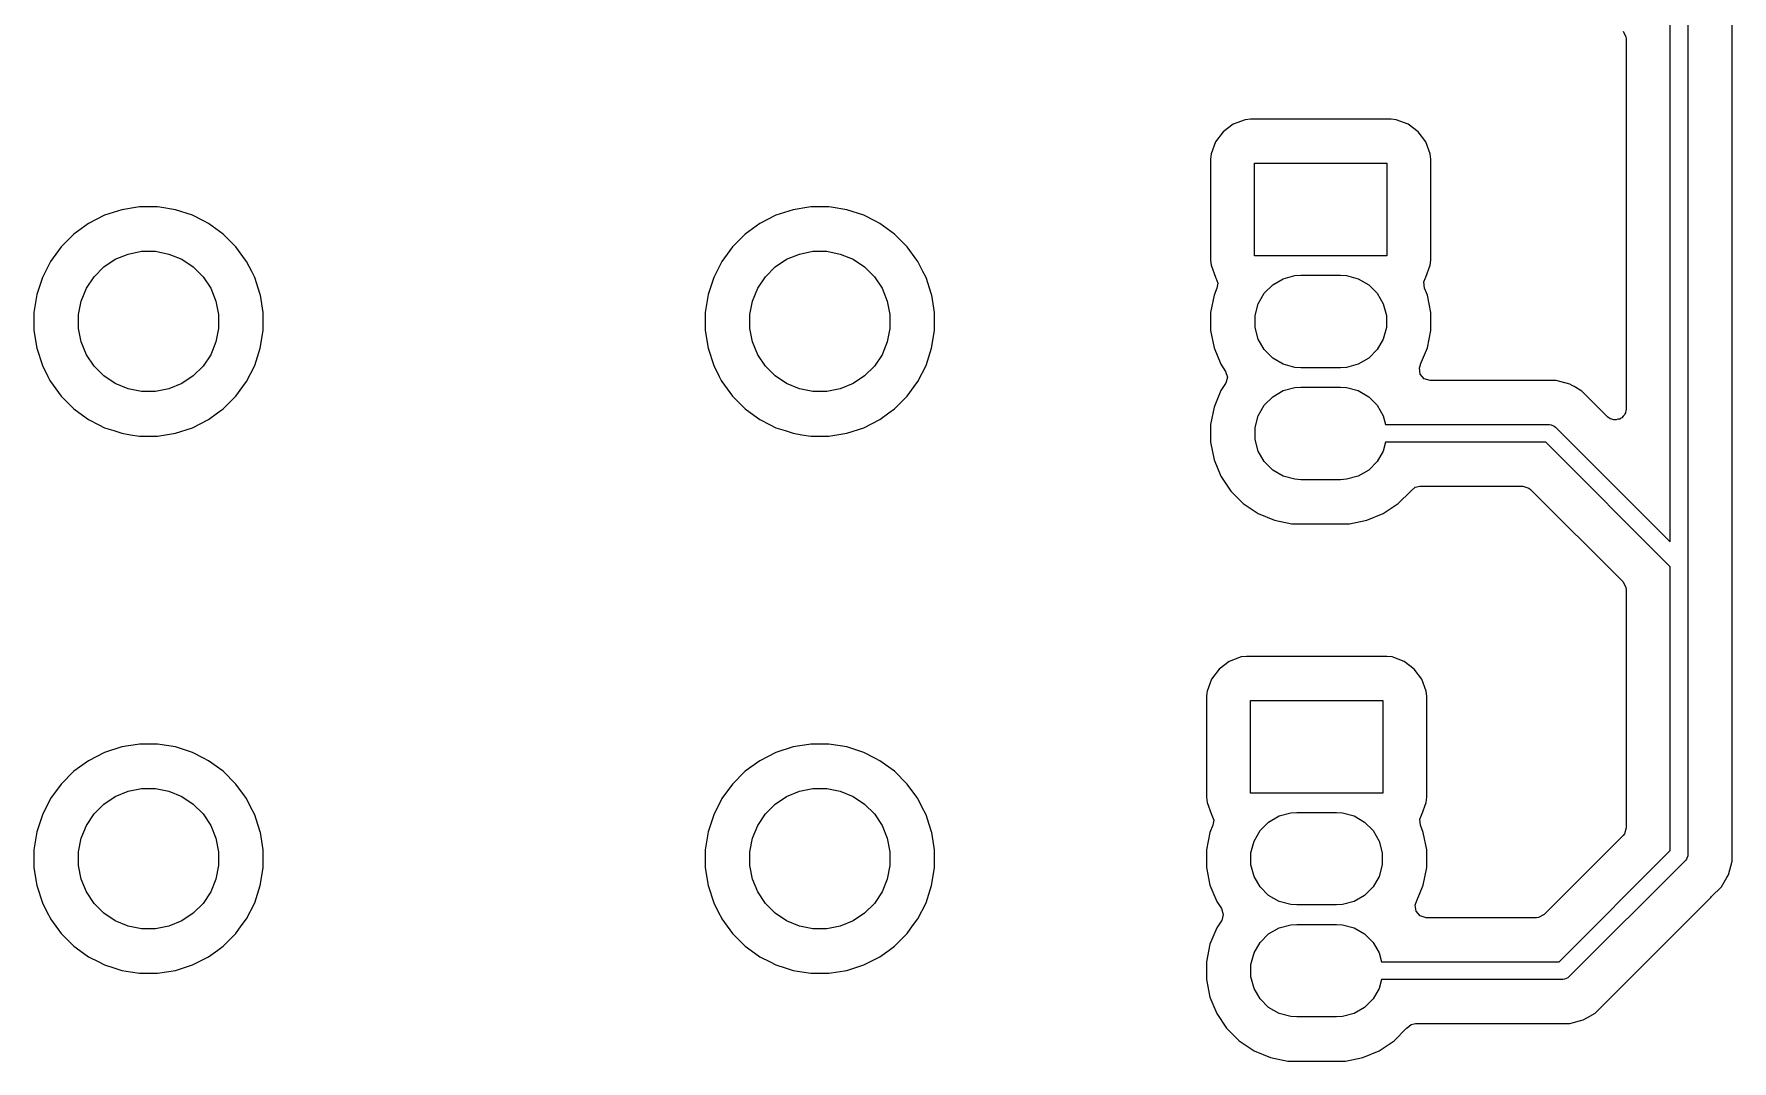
# Model space of a CAD drawing. Extents: x 4.07 to 10.8, y -5 to -0.8.
# Drawn here: x 9.467 to 10.226, y -3.358 to -2.9 of the extents above; entities that cross this region are included whole.
import ezdxf

# ---------------------------------------------------------------- set-up
doc = ezdxf.new("R2010")
doc.units = 0
doc.header["$MEASUREMENT"] = 0
doc.layers.add('BLACK', color=7, linetype='CONTINUOUS')

msp = doc.modelspace()

# ---------------------------------------------------------------- linework, layer by layer
at = {"layer": 'BLACK', "linetype": 'CONTINUOUS'}
for p, q in [((10.20594, -2.89), (10.20594, -3.136)), ((10.22564, -3.0348), (10.22564, -2.88689)), ((10.17693, -2.89836), (10.17825, -2.90078)), ((10.19806, -3.1265), (10.19806, -2.89163)), ((10.17825, -2.90078), (10.17836, -2.90181)), ((10.17836, -2.90181), (10.17836, -3.06714)), ((9.99822, -2.94325), (9.99483, -2.94779)), ((10.00276, -2.93986), (9.99822, -2.94325)), ((9.99822, -2.94325), (9.99822, -2.94325)), ((10.00807, -2.93788), (10.00276, -2.93986)), ((10.00276, -2.93986), (10.00276, -2.93986)), ((10.01041, -2.93763), (10.00807, -2.93788)), ((10.07324, -2.93763), (10.01041, -2.93763)), ((10.01041, -2.93763), (10.01041, -2.93763)), ((10.07559, -2.93788), (10.07324, -2.93763)), ((10.07324, -2.93763), (10.07324, -2.93763)), ((10.07324, -2.93763), (10.07324, -2.93763)), ((10.07324, -2.93763), (10.07324, -2.93763)), ((10.08089, -2.93986), (10.07559, -2.93788)), ((10.07559, -2.93788), (10.07559, -2.93788)), ((10.0809, -2.93986), (10.08089, -2.93986)), ((10.08543, -2.94325), (10.0809, -2.93986)), ((10.08883, -2.94779), (10.08543, -2.94325)), ((10.08543, -2.94325), (10.08543, -2.94325)), ((9.99483, -2.94779), (9.99285, -2.9531)), ((9.99483, -2.94779), (9.99483, -2.94779)), ((10.09081, -2.9531), (10.08883, -2.94779)), ((10.08883, -2.94779), (10.08883, -2.94779)), ((10.08883, -2.94779), (10.08883, -2.94779)), ((9.99285, -2.9531), (9.99259, -2.95545)), ((9.99259, -2.95545), (9.99259, -2.95545)), ((9.99259, -2.95545), (9.99259, -2.95545)), ((9.99259, -2.95545), (9.99259, -3.00055)), ((10.0123, -2.99867), (10.0123, -2.95733)), ((10.0123, -2.95733), (10.07135, -2.95733)), ((10.07135, -2.95733), (10.07135, -2.99867)), ((10.09106, -2.95545), (10.09081, -2.9531)), ((10.09106, -3.00055), (10.09106, -2.95545)), ((9.49835, -2.98055), (9.49116, -2.98421)), ((9.50601, -2.97806), (9.49835, -2.98055)), ((9.51301, -2.97695), (9.50601, -2.97806)), ((9.51397, -2.9768), (9.51301, -2.97695)), ((9.52203, -2.9768), (9.51397, -2.9768)), ((9.52312, -2.97697), (9.52203, -2.9768)), ((9.52999, -2.97806), (9.52312, -2.97697)), ((9.53765, -2.98055), (9.52999, -2.97806)), ((9.54259, -2.98307), (9.53765, -2.98055)), ((9.79835, -2.98055), (9.79116, -2.98421)), ((9.80601, -2.97806), (9.79835, -2.98055)), ((9.81301, -2.97695), (9.80601, -2.97806)), ((9.81397, -2.9768), (9.81301, -2.97695)), ((9.82203, -2.9768), (9.81397, -2.9768)), ((9.82312, -2.97697), (9.82203, -2.9768)), ((9.82999, -2.97806), (9.82312, -2.97697)), ((9.83765, -2.98055), (9.82999, -2.97806)), ((9.84259, -2.98307), (9.83765, -2.98055)), ((9.48465, -2.98895), (9.47895, -2.99465)), ((9.49116, -2.98421), (9.48465, -2.98895)), ((9.54484, -2.98421), (9.54259, -2.98307)), ((9.55135, -2.98895), (9.54484, -2.98421)), ((9.54484, -2.98421), (9.54484, -2.98421)), ((9.54484, -2.98421), (9.54484, -2.98421)), ((9.55705, -2.99465), (9.55135, -2.98895)), ((9.78465, -2.98895), (9.77895, -2.99465)), ((9.79116, -2.98421), (9.78465, -2.98895)), ((9.84484, -2.98421), (9.84259, -2.98307)), ((9.85135, -2.98895), (9.84484, -2.98421)), ((9.84484, -2.98421), (9.84484, -2.98421)), ((9.84484, -2.98421), (9.84484, -2.98421)), ((9.85705, -2.99465), (9.85135, -2.98895)), ((9.47895, -2.99465), (9.47421, -3.00116)), ((9.50886, -2.99786), (9.51491, -2.99666)), ((9.51491, -2.99666), (9.52109, -2.99666)), ((9.52109, -2.99666), (9.52714, -2.99786)), ((9.56135, -3.00055), (9.55705, -2.99465)), ((9.77895, -2.99465), (9.77421, -3.00116)), ((9.80886, -2.99786), (9.81491, -2.99666)), ((9.81491, -2.99666), (9.82109, -2.99666)), ((9.82109, -2.99666), (9.82714, -2.99786)), ((9.86135, -3.00055), (9.85705, -2.99465)), ((9.47421, -3.00116), (9.47055, -3.00835)), ((9.49365, -3.00802), (9.49802, -3.00365)), ((9.49802, -3.00365), (9.50315, -3.00022)), ((9.50315, -3.00022), (9.50886, -2.99786)), ((9.52714, -2.99786), (9.53285, -3.00022)), ((9.53285, -3.00022), (9.53798, -3.00365)), ((9.53798, -3.00365), (9.54235, -3.00802)), ((9.56179, -3.00116), (9.56135, -3.00055)), ((9.56409, -3.00569), (9.56179, -3.00116)), ((9.77421, -3.00116), (9.77055, -3.00835)), ((9.79365, -3.00802), (9.79802, -3.00365)), ((9.79802, -3.00365), (9.80315, -3.00022)), ((9.80315, -3.00022), (9.80886, -2.99786)), ((9.82714, -2.99786), (9.83285, -3.00022)), ((9.83285, -3.00022), (9.83798, -3.00365)), ((9.83798, -3.00365), (9.84235, -3.00802)), ((9.86179, -3.00116), (9.86135, -3.00055)), ((9.86409, -3.00569), (9.86179, -3.00116)), ((9.99259, -3.00055), (9.99259, -3.00055)), ((9.99259, -3.00055), (9.99285, -3.0029)), ((9.99285, -3.0029), (9.99483, -3.00821)), ((10.07135, -2.99867), (10.0123, -2.99867)), ((10.08883, -3.00821), (10.09081, -3.0029)), ((10.09081, -3.0029), (10.09106, -3.00055)), ((9.47055, -3.00835), (9.46806, -3.01601)), ((9.49022, -3.01315), (9.49365, -3.00802)), ((9.54235, -3.00802), (9.54578, -3.01315)), ((9.56545, -3.00835), (9.56409, -3.00569)), ((9.56794, -3.01601), (9.56545, -3.00835)), ((9.77055, -3.00835), (9.76806, -3.01601)), ((9.79022, -3.01315), (9.79365, -3.00802)), ((9.84235, -3.00802), (9.84578, -3.01315)), ((9.86545, -3.00835), (9.86409, -3.00569)), ((9.86794, -3.01601), (9.86545, -3.00835)), ((9.99483, -3.00821), (9.99483, -3.00821)), ((9.99483, -3.00821), (9.99483, -3.00821)), ((9.99483, -3.00821), (9.99486, -3.00825)), ((9.99486, -3.00825), (9.99488, -3.0083)), ((9.99488, -3.0083), (9.99499, -3.00852)), ((9.99499, -3.00852), (9.99496, -3.00853)), ((9.99496, -3.00853), (9.99582, -3.01083)), ((9.99582, -3.01083), (9.99546, -3.01305)), ((10.01657, -3.01542), (10.02039, -3.0116)), ((10.02039, -3.0116), (10.02506, -3.0089)), ((10.02506, -3.0089), (10.03027, -3.00751)), ((10.03027, -3.00751), (10.03297, -3.00733)), ((10.03297, -3.00733), (10.05069, -3.00733)), ((10.05069, -3.00733), (10.05338, -3.00751)), ((10.05338, -3.00751), (10.05859, -3.0089)), ((10.05859, -3.0089), (10.06327, -3.0116)), ((10.06327, -3.0116), (10.06708, -3.01542)), ((10.0879, -3.01031), (10.08868, -3.00853)), ((10.08819, -3.01305), (10.0879, -3.01031)), ((10.08866, -3.00852), (10.08876, -3.00833)), ((10.08868, -3.00853), (10.08866, -3.00852)), ((10.08876, -3.00833), (10.08879, -3.00825)), ((10.08879, -3.00825), (10.08883, -3.00821)), ((9.46806, -3.01601), (9.4668, -3.02397)), ((9.48666, -3.02491), (9.48786, -3.01886)), ((9.48786, -3.01886), (9.49022, -3.01315)), ((9.54578, -3.01315), (9.54814, -3.01886)), ((9.54814, -3.01886), (9.54934, -3.02491)), ((9.56797, -3.01622), (9.56794, -3.01601)), ((9.5692, -3.02397), (9.56797, -3.01622)), ((9.76806, -3.01601), (9.7668, -3.02397)), ((9.78666, -3.02491), (9.78786, -3.01886)), ((9.78786, -3.01886), (9.79022, -3.01315)), ((9.84578, -3.01315), (9.84814, -3.01886)), ((9.84814, -3.01886), (9.84934, -3.02491)), ((9.86797, -3.01622), (9.86794, -3.01601)), ((9.8692, -3.02397), (9.86797, -3.01622)), ((9.99415, -3.01622), (9.99259, -3.02402)), ((9.99546, -3.01305), (9.99415, -3.01622)), ((9.99415, -3.01622), (9.99415, -3.01622)), ((10.01248, -3.0253), (10.01387, -3.02009)), ((10.01387, -3.02009), (10.01657, -3.01542)), ((10.06708, -3.01542), (10.06978, -3.02009)), ((10.06978, -3.02009), (10.07118, -3.0253)), ((10.08951, -3.01622), (10.08819, -3.01305)), ((10.09106, -3.02402), (10.08951, -3.01622)), ((9.4668, -3.02397), (9.4668, -3.03203)), ((9.48666, -3.03109), (9.48666, -3.02491)), ((9.54934, -3.02491), (9.54934, -3.03109)), ((9.5692, -3.03203), (9.5692, -3.02397)), ((9.7668, -3.02397), (9.7668, -3.03203)), ((9.78666, -3.03109), (9.78666, -3.02491)), ((9.84934, -3.02491), (9.84934, -3.03109)), ((9.8692, -3.03203), (9.8692, -3.02397)), ((9.99259, -3.02402), (9.99259, -3.03198)), ((10.01248, -3.0307), (10.01248, -3.0253)), ((10.07118, -3.0253), (10.07118, -3.0307)), ((10.09106, -3.03198), (10.09106, -3.02402)), ((9.4668, -3.03203), (9.46806, -3.03999)), ((9.48786, -3.03714), (9.48666, -3.03109)), ((9.54934, -3.03109), (9.54814, -3.03714)), ((9.56794, -3.03999), (9.5692, -3.03203)), ((9.7668, -3.03203), (9.76806, -3.03999)), ((9.78786, -3.03714), (9.78666, -3.03109)), ((9.84934, -3.03109), (9.84814, -3.03714)), ((9.86794, -3.03999), (9.8692, -3.03203)), ((9.99259, -3.03198), (9.99415, -3.03978)), ((10.01387, -3.03591), (10.01248, -3.0307)), ((10.07118, -3.0307), (10.06978, -3.03591)), ((10.08951, -3.03978), (10.09106, -3.03198)), ((10.22564, -3.13289), (10.22564, -3.0348)), ((9.46806, -3.03999), (9.47055, -3.04765)), ((9.49022, -3.04285), (9.48786, -3.03714)), ((9.49365, -3.04798), (9.49022, -3.04285)), ((9.54578, -3.04285), (9.54235, -3.04798)), ((9.54814, -3.03714), (9.54578, -3.04285)), ((9.56545, -3.04765), (9.56794, -3.03999)), ((9.76806, -3.03999), (9.77055, -3.04765)), ((9.79022, -3.04285), (9.78786, -3.03714)), ((9.79365, -3.04798), (9.79022, -3.04285)), ((9.84578, -3.04285), (9.84235, -3.04798)), ((9.84814, -3.03714), (9.84578, -3.04285)), ((9.86545, -3.04765), (9.86794, -3.03999)), ((9.99415, -3.03978), (9.99415, -3.03978)), ((9.99415, -3.03978), (9.99719, -3.04712)), ((10.01657, -3.04058), (10.01387, -3.03591)), ((10.02039, -3.0444), (10.01657, -3.04058)), ((10.06708, -3.04058), (10.06327, -3.0444)), ((10.06978, -3.03591), (10.06708, -3.04058)), ((10.08646, -3.04712), (10.08951, -3.03978)), ((9.47055, -3.04765), (9.47307, -3.05259)), ((9.49802, -3.05235), (9.49365, -3.04798)), ((9.54235, -3.04798), (9.53798, -3.05235)), ((9.56179, -3.05484), (9.56545, -3.04765)), ((9.77055, -3.04765), (9.77307, -3.05259)), ((9.79802, -3.05235), (9.79365, -3.04798)), ((9.84235, -3.04798), (9.83798, -3.05235)), ((9.86179, -3.05484), (9.86545, -3.04765)), ((9.99719, -3.04712), (9.9993, -3.05029)), ((9.9993, -3.05029), (10.00013, -3.05291)), ((10.02506, -3.0471), (10.02039, -3.0444)), ((10.03027, -3.04849), (10.02506, -3.0471)), ((10.03297, -3.04867), (10.03027, -3.04849)), ((10.05069, -3.04867), (10.03297, -3.04867)), ((10.05338, -3.04849), (10.05069, -3.04867)), ((10.05859, -3.0471), (10.05338, -3.04849)), ((10.06327, -3.0444), (10.05859, -3.0471)), ((10.08591, -3.04878), (10.08638, -3.04735)), ((10.0863, -3.0515), (10.08591, -3.04878)), ((10.08637, -3.04735), (10.08641, -3.04725)), ((10.08638, -3.04735), (10.08637, -3.04735)), ((10.08641, -3.04725), (10.08644, -3.04717)), ((10.08644, -3.04717), (10.08646, -3.04712)), ((10.08646, -3.04712), (10.08646, -3.04712)), ((9.47307, -3.05259), (9.47395, -3.05433)), ((9.47395, -3.05433), (9.47421, -3.05484)), ((9.47421, -3.05484), (9.47895, -3.06135)), ((9.50315, -3.05578), (9.49802, -3.05235)), ((9.50886, -3.05814), (9.50315, -3.05578)), ((9.53285, -3.05578), (9.52714, -3.05814)), ((9.53798, -3.05235), (9.53285, -3.05578)), ((9.55705, -3.06135), (9.56015, -3.05709)), ((9.56015, -3.05709), (9.56179, -3.05484)), ((9.77307, -3.05259), (9.77395, -3.05433)), ((9.77395, -3.05433), (9.77421, -3.05484)), ((9.77421, -3.05484), (9.77895, -3.06135)), ((9.80315, -3.05578), (9.79802, -3.05235)), ((9.80886, -3.05814), (9.80315, -3.05578)), ((9.83285, -3.05578), (9.82714, -3.05814)), ((9.83798, -3.05235), (9.83285, -3.05578)), ((9.85705, -3.06135), (9.86015, -3.05709)), ((9.86015, -3.05709), (9.86179, -3.05484)), ((9.9993, -3.05571), (9.99719, -3.05888)), ((9.9994, -3.05557), (9.9993, -3.05571)), ((10.00013, -3.05291), (9.9994, -3.05557)), ((10.02506, -3.0589), (10.03027, -3.05751)), ((10.03027, -3.05751), (10.03297, -3.05733)), ((10.03297, -3.05733), (10.05069, -3.05733)), ((10.05069, -3.05733), (10.05338, -3.05751)), ((10.05338, -3.05751), (10.05859, -3.0589)), ((10.0881, -3.05358), (10.0863, -3.0515)), ((10.09074, -3.05436), (10.0881, -3.05358)), ((10.14059, -3.05436), (10.09074, -3.05436)), ((10.14089, -3.05436), (10.14059, -3.05436)), ((10.14059, -3.05436), (10.14059, -3.05436)), ((10.14711, -3.05436), (10.14089, -3.05436)), ((10.15313, -3.05597), (10.14711, -3.05436)), ((10.15424, -3.05662), (10.15313, -3.05597)), ((10.15506, -3.05709), (10.15424, -3.05662)), ((10.15852, -3.05908), (10.15506, -3.05709)), ((10.15506, -3.05709), (10.15506, -3.05709)), ((9.47895, -3.06135), (9.48465, -3.06705)), ((9.51491, -3.05934), (9.50886, -3.05814)), ((9.52109, -3.05934), (9.51491, -3.05934)), ((9.52714, -3.05814), (9.52109, -3.05934)), ((9.55136, -3.06705), (9.55705, -3.06136)), ((9.55705, -3.06136), (9.55705, -3.06135)), ((9.55705, -3.06135), (9.55705, -3.06135)), ((9.77895, -3.06135), (9.78465, -3.06705)), ((9.81491, -3.05934), (9.80886, -3.05814)), ((9.82109, -3.05934), (9.81491, -3.05934)), ((9.82714, -3.05814), (9.82109, -3.05934)), ((9.85136, -3.06705), (9.85705, -3.06136)), ((9.85705, -3.06136), (9.85705, -3.06135)), ((9.85705, -3.06135), (9.85705, -3.06135)), ((9.99719, -3.05888), (9.99415, -3.06622)), ((10.01387, -3.07009), (10.01657, -3.06542)), ((10.01657, -3.06542), (10.02039, -3.0616)), ((10.02039, -3.0616), (10.02506, -3.0589)), ((10.05859, -3.0589), (10.06327, -3.0616)), ((10.06327, -3.0616), (10.06708, -3.06542)), ((10.06708, -3.06542), (10.06978, -3.07009)), ((10.1632, -3.06376), (10.15852, -3.05908)), ((10.15852, -3.05908), (10.15852, -3.05908)), ((10.17002, -3.07059), (10.1632, -3.06376)), ((10.1632, -3.06376), (10.1632, -3.06376)), ((9.48465, -3.06705), (9.49014, -3.07105)), ((9.49014, -3.07105), (9.49116, -3.07179)), ((9.49116, -3.07179), (9.49574, -3.07412)), ((9.53765, -3.07545), (9.54484, -3.07179)), ((9.54484, -3.07179), (9.54889, -3.06884)), ((9.54889, -3.06884), (9.55135, -3.06705)), ((9.55135, -3.06705), (9.55135, -3.06705)), ((9.55135, -3.06705), (9.55136, -3.06705)), ((9.78465, -3.06705), (9.79014, -3.07105)), ((9.79014, -3.07105), (9.79116, -3.07179)), ((9.79116, -3.07179), (9.79574, -3.07412)), ((9.83765, -3.07545), (9.84484, -3.07179)), ((9.84484, -3.07179), (9.84889, -3.06884)), ((9.84889, -3.06884), (9.85135, -3.06705)), ((9.85135, -3.06705), (9.85135, -3.06705)), ((9.85135, -3.06705), (9.85136, -3.06705)), ((9.99415, -3.06622), (9.99259, -3.07402)), ((9.99415, -3.06622), (9.99415, -3.06622)), ((10.01248, -3.0753), (10.01387, -3.07009)), ((10.06978, -3.07009), (10.07085, -3.07406)), ((10.17028, -3.07083), (10.17002, -3.07059)), ((10.17044, -3.0709), (10.17028, -3.07083)), ((10.17114, -3.07142), (10.17044, -3.0709)), ((10.17199, -3.07161), (10.17114, -3.07142)), ((10.17278, -3.07197), (10.17199, -3.07161)), ((10.17331, -3.07189), (10.17278, -3.07197)), ((10.17382, -3.07201), (10.17331, -3.07189)), ((10.17464, -3.0717), (10.17382, -3.07201)), ((10.1755, -3.07158), (10.17464, -3.0717)), ((10.17591, -3.07123), (10.1755, -3.07158)), ((10.1764, -3.07105), (10.17591, -3.07123)), ((10.17692, -3.07035), (10.1764, -3.07105)), ((10.17758, -3.06978), (10.17692, -3.07035)), ((10.17773, -3.06927), (10.17758, -3.06978)), ((10.17805, -3.06884), (10.17773, -3.06927)), ((10.17811, -3.06797), (10.17805, -3.06884)), ((10.17836, -3.06714), (10.17811, -3.06797)), ((9.49574, -3.07412), (9.49835, -3.07545)), ((9.49835, -3.07545), (9.49835, -3.07545)), ((9.49835, -3.07545), (9.49835, -3.07545)), ((9.49835, -3.07545), (9.50245, -3.07678)), ((9.50245, -3.07678), (9.50601, -3.07794)), ((9.50601, -3.07794), (9.50999, -3.07857)), ((9.50999, -3.07857), (9.51397, -3.0792)), ((9.51397, -3.0792), (9.51397, -3.0792)), ((9.51397, -3.0792), (9.52203, -3.0792)), ((9.52203, -3.0792), (9.52999, -3.07794)), ((9.52203, -3.0792), (9.52203, -3.0792)), ((9.52999, -3.07794), (9.53765, -3.07545)), ((9.79574, -3.07412), (9.79835, -3.07545)), ((9.79835, -3.07545), (9.79835, -3.07545)), ((9.79835, -3.07545), (9.79835, -3.07545)), ((9.79835, -3.07545), (9.80245, -3.07678)), ((9.80245, -3.07678), (9.80601, -3.07794)), ((9.80601, -3.07794), (9.80999, -3.07857)), ((9.80999, -3.07857), (9.81397, -3.0792)), ((9.81397, -3.0792), (9.81397, -3.0792)), ((9.81397, -3.0792), (9.82203, -3.0792)), ((9.82203, -3.0792), (9.82999, -3.07794)), ((9.82203, -3.0792), (9.82203, -3.0792)), ((9.82999, -3.07794), (9.83765, -3.07545)), ((9.99259, -3.07402), (9.99259, -3.08198)), ((10.01248, -3.0807), (10.01248, -3.0753)), ((10.01387, -3.08591), (10.01248, -3.0807)), ((10.07085, -3.07406), (10.144, -3.07406)), ((10.144, -3.07406), (10.14477, -3.07414)), ((10.14477, -3.07414), (10.14619, -3.07473)), ((10.14619, -3.07473), (10.14678, -3.07522)), ((10.14678, -3.07522), (10.19806, -3.1265)), ((9.99259, -3.08198), (9.99415, -3.08978)), ((10.01657, -3.09058), (10.01387, -3.08591)), ((10.06978, -3.08591), (10.06708, -3.09058)), ((10.07085, -3.08194), (10.06978, -3.08591)), ((10.14237, -3.08194), (10.07085, -3.08194)), ((10.19806, -3.13763), (10.14237, -3.08194)), ((9.99415, -3.08978), (9.99415, -3.08978)), ((9.99415, -3.08978), (9.99719, -3.09712)), ((10.02039, -3.0944), (10.01657, -3.09058)), ((10.02506, -3.0971), (10.02039, -3.0944)), ((10.06327, -3.0944), (10.05859, -3.0971)), ((10.06708, -3.09058), (10.06327, -3.0944)), ((9.99719, -3.09712), (9.99719, -3.09712)), ((9.99719, -3.09712), (10.00161, -3.10374)), ((10.03027, -3.09849), (10.02506, -3.0971)), ((10.03297, -3.09867), (10.03027, -3.09849)), ((10.05069, -3.09867), (10.03297, -3.09867)), ((10.05338, -3.09849), (10.05069, -3.09867)), ((10.05859, -3.0971), (10.05338, -3.09849)), ((10.08205, -3.10374), (10.0822, -3.10355)), ((10.0822, -3.10355), (10.08225, -3.1036)), ((10.08225, -3.1036), (10.08411, -3.10205)), ((10.08411, -3.10205), (10.08605, -3.10164)), ((10.08605, -3.10164), (10.13219, -3.10164)), ((10.13219, -3.10164), (10.13482, -3.10242)), ((10.13482, -3.10242), (10.13564, -3.10307)), ((10.13564, -3.10307), (10.17693, -3.14436)), ((10.00161, -3.10374), (10.00723, -3.10936)), ((10.00723, -3.10936), (10.01384, -3.11378)), ((10.06981, -3.11378), (10.07642, -3.10936)), ((10.07642, -3.10936), (10.08205, -3.10374)), ((10.08205, -3.10374), (10.08205, -3.10374)), ((10.01384, -3.11378), (10.01384, -3.11378)), ((10.01384, -3.11378), (10.01384, -3.11378)), ((10.01384, -3.11378), (10.02119, -3.11682)), ((10.02119, -3.11682), (10.02899, -3.11837)), ((10.02899, -3.11837), (10.02899, -3.11837)), ((10.02899, -3.11837), (10.02899, -3.11837)), ((10.02899, -3.11837), (10.05466, -3.11837)), ((10.05466, -3.11837), (10.06246, -3.11682)), ((10.05466, -3.11837), (10.05466, -3.11837)), ((10.06246, -3.11682), (10.06981, -3.11378)), ((10.22564, -3.18931), (10.22564, -3.13289)), ((10.22564, -3.13289), (10.22564, -3.13289)), ((10.19806, -3.26437), (10.19806, -3.13763)), ((10.20594, -3.136), (10.20594, -3.266)), ((10.17693, -3.14436), (10.17825, -3.14678)), ((10.17825, -3.14678), (10.17836, -3.14781)), ((10.17836, -3.14781), (10.17836, -3.25419)), ((10.00624, -3.17788), (10.00093, -3.17986)), ((10.00859, -3.17763), (10.00624, -3.17788)), ((10.07141, -3.17763), (10.00859, -3.17763)), ((10.00859, -3.17763), (10.00859, -3.17763)), ((10.07376, -3.17788), (10.07141, -3.17763)), ((10.07141, -3.17763), (10.07141, -3.17763)), ((10.07141, -3.17763), (10.07141, -3.17763)), ((10.07141, -3.17763), (10.07141, -3.17763)), ((10.07907, -3.17986), (10.07376, -3.17788)), ((10.07376, -3.17788), (10.07376, -3.17788)), ((9.9964, -3.18325), (9.993, -3.18779)), ((10.00093, -3.17986), (9.9964, -3.18325)), ((9.9964, -3.18325), (9.9964, -3.18325)), ((10.00093, -3.17986), (10.00093, -3.17986)), ((10.0836, -3.18325), (10.07907, -3.17986)), ((10.07907, -3.17986), (10.07907, -3.17986)), ((10.087, -3.18779), (10.0836, -3.18325)), ((10.0836, -3.18325), (10.0836, -3.18325)), ((9.99092, -3.19404), (9.99077, -3.19545)), ((9.99102, -3.1931), (9.99092, -3.19404)), ((9.993, -3.18779), (9.99102, -3.1931)), ((9.993, -3.18779), (9.993, -3.18779)), ((10.08898, -3.1931), (10.087, -3.18779)), ((10.087, -3.18779), (10.087, -3.18779)), ((10.087, -3.18779), (10.087, -3.18779)), ((10.08923, -3.19545), (10.08898, -3.1931)), ((10.22564, -3.26289), (10.22564, -3.18931)), ((9.99077, -3.19545), (9.99077, -3.19545)), ((9.99077, -3.19545), (9.99077, -3.24055)), ((10.01047, -3.23867), (10.01047, -3.19733)), ((10.01047, -3.19733), (10.06953, -3.19733)), ((10.06953, -3.19733), (10.06953, -3.23867)), ((10.08923, -3.24055), (10.08923, -3.19545)), ((9.51301, -3.21695), (9.50601, -3.21806)), ((9.51397, -3.2168), (9.51301, -3.21695)), ((9.52203, -3.2168), (9.51397, -3.2168)), ((9.52312, -3.21697), (9.52203, -3.2168)), ((9.52999, -3.21806), (9.52312, -3.21697)), ((9.81301, -3.21695), (9.80601, -3.21806)), ((9.81397, -3.2168), (9.81301, -3.21695)), ((9.82203, -3.2168), (9.81397, -3.2168)), ((9.82312, -3.21697), (9.82203, -3.2168)), ((9.82999, -3.21806), (9.82312, -3.21697)), ((9.49116, -3.22421), (9.48465, -3.22895)), ((9.49835, -3.22055), (9.49116, -3.22421)), ((9.50601, -3.21806), (9.49835, -3.22055)), ((9.53765, -3.22055), (9.52999, -3.21806)), ((9.54259, -3.22307), (9.53765, -3.22055)), ((9.54484, -3.22421), (9.54259, -3.22307)), ((9.55135, -3.22895), (9.54484, -3.22421)), ((9.54484, -3.22421), (9.54484, -3.22421)), ((9.54484, -3.22421), (9.54484, -3.22421)), ((9.79116, -3.22421), (9.78465, -3.22895)), ((9.79835, -3.22055), (9.79116, -3.22421)), ((9.80601, -3.21806), (9.79835, -3.22055)), ((9.83765, -3.22055), (9.82999, -3.21806)), ((9.84259, -3.22307), (9.83765, -3.22055)), ((9.84484, -3.22421), (9.84259, -3.22307)), ((9.85135, -3.22895), (9.84484, -3.22421)), ((9.84484, -3.22421), (9.84484, -3.22421)), ((9.84484, -3.22421), (9.84484, -3.22421)), ((9.48465, -3.22895), (9.47895, -3.23465)), ((9.55705, -3.23465), (9.55135, -3.22895)), ((9.78465, -3.22895), (9.77895, -3.23465)), ((9.85705, -3.23465), (9.85135, -3.22895)), ((9.47895, -3.23465), (9.47421, -3.24116)), ((9.49802, -3.24365), (9.50315, -3.24022)), ((9.50315, -3.24022), (9.50886, -3.23786)), ((9.50886, -3.23786), (9.51491, -3.23666)), ((9.51491, -3.23666), (9.52109, -3.23666)), ((9.52109, -3.23666), (9.52714, -3.23786)), ((9.52714, -3.23786), (9.53285, -3.24022)), ((9.53285, -3.24022), (9.53798, -3.24365)), ((9.56135, -3.24055), (9.55705, -3.23465)), ((9.77895, -3.23465), (9.77421, -3.24116)), ((9.79802, -3.24365), (9.80315, -3.24022)), ((9.80315, -3.24022), (9.80886, -3.23786)), ((9.80886, -3.23786), (9.81491, -3.23666)), ((9.81491, -3.23666), (9.82109, -3.23666)), ((9.82109, -3.23666), (9.82714, -3.23786)), ((9.82714, -3.23786), (9.83285, -3.24022)), ((9.83285, -3.24022), (9.83798, -3.24365)), ((9.86135, -3.24055), (9.85705, -3.23465)), ((10.06953, -3.23867), (10.01047, -3.23867)), ((9.47421, -3.24116), (9.47055, -3.24835)), ((9.49365, -3.24802), (9.49802, -3.24365)), ((9.53798, -3.24365), (9.54235, -3.24802)), ((9.56179, -3.24116), (9.56135, -3.24055)), ((9.56364, -3.2448), (9.56179, -3.24116)), ((9.56545, -3.24835), (9.56364, -3.2448)), ((9.77421, -3.24116), (9.77055, -3.24835)), ((9.79365, -3.24802), (9.79802, -3.24365)), ((9.83798, -3.24365), (9.84235, -3.24802)), ((9.86179, -3.24116), (9.86135, -3.24055)), ((9.86364, -3.2448), (9.86179, -3.24116)), ((9.86545, -3.24835), (9.86364, -3.2448)), ((9.99077, -3.24055), (9.99077, -3.24055)), ((9.99077, -3.24055), (9.99102, -3.2429)), ((9.99102, -3.2429), (9.993, -3.24821)), ((10.02323, -3.2489), (10.02844, -3.24751)), ((10.02844, -3.24751), (10.03114, -3.24733)), ((10.03114, -3.24733), (10.04886, -3.24733)), ((10.04886, -3.24733), (10.05156, -3.24751)), ((10.05156, -3.24751), (10.05677, -3.2489)), ((10.087, -3.24821), (10.08898, -3.2429)), ((10.08898, -3.2429), (10.08923, -3.24055)), ((9.47055, -3.24835), (9.46806, -3.25601)), ((9.48786, -3.25886), (9.49022, -3.25315)), ((9.49022, -3.25315), (9.49365, -3.24802)), ((9.54235, -3.24802), (9.54578, -3.25315)), ((9.54578, -3.25315), (9.54814, -3.25886)), ((9.56609, -3.25031), (9.56545, -3.24835)), ((9.56545, -3.24835), (9.56545, -3.24835)), ((9.56545, -3.24835), (9.56545, -3.24835)), ((9.56794, -3.25601), (9.56609, -3.25031)), ((9.77055, -3.24835), (9.76806, -3.25601)), ((9.78786, -3.25886), (9.79022, -3.25315)), ((9.79022, -3.25315), (9.79365, -3.24802)), ((9.84235, -3.24802), (9.84578, -3.25315)), ((9.84578, -3.25315), (9.84814, -3.25886)), ((9.86609, -3.25031), (9.86545, -3.24835)), ((9.86545, -3.24835), (9.86545, -3.24835)), ((9.86545, -3.24835), (9.86545, -3.24835)), ((9.86794, -3.25601), (9.86609, -3.25031)), ((9.99363, -3.25305), (9.99232, -3.25622)), ((9.993, -3.24821), (9.993, -3.24821)), ((9.993, -3.24821), (9.993, -3.24821)), ((9.993, -3.24821), (9.99303, -3.24825)), ((9.99303, -3.24825), (9.99305, -3.2483)), ((9.99305, -3.2483), (9.99317, -3.24852)), ((9.99317, -3.24852), (9.99314, -3.24853)), ((9.99314, -3.24853), (9.99399, -3.25083)), ((9.99399, -3.25083), (9.99363, -3.25305)), ((10.01205, -3.26009), (10.01474, -3.25542)), ((10.01474, -3.25542), (10.01856, -3.2516)), ((10.01856, -3.2516), (10.02323, -3.2489)), ((10.05677, -3.2489), (10.06144, -3.2516)), ((10.06144, -3.2516), (10.06526, -3.25542)), ((10.06526, -3.25542), (10.06795, -3.26009)), ((10.08607, -3.25031), (10.08685, -3.24853)), ((10.08637, -3.25305), (10.08607, -3.25031)), ((10.08768, -3.25622), (10.08637, -3.25305)), ((10.08683, -3.24852), (10.08693, -3.24833)), ((10.08685, -3.24853), (10.08683, -3.24852)), ((10.08693, -3.24833), (10.08697, -3.24825)), ((10.08697, -3.24825), (10.087, -3.24821)), ((10.17836, -3.25419), (10.17758, -3.25682)), ((9.46806, -3.25601), (9.4668, -3.26397)), ((9.48666, -3.26491), (9.48786, -3.25886)), ((9.54814, -3.25886), (9.54934, -3.26491)), ((9.56797, -3.25622), (9.56794, -3.25601)), ((9.5692, -3.26397), (9.56797, -3.25622)), ((9.76806, -3.25601), (9.7668, -3.26397)), ((9.78666, -3.26491), (9.78786, -3.25886)), ((9.84814, -3.25886), (9.84934, -3.26491)), ((9.86797, -3.25622), (9.86794, -3.25601)), ((9.8692, -3.26397), (9.86797, -3.25622)), ((9.99232, -3.25622), (9.99077, -3.26402)), ((9.99232, -3.25622), (9.99232, -3.25622)), ((10.01065, -3.2653), (10.01205, -3.26009)), ((10.06795, -3.26009), (10.06935, -3.2653)), ((10.08923, -3.26402), (10.08768, -3.25622)), ((10.17693, -3.25764), (10.14164, -3.29293)), ((10.17758, -3.25682), (10.17693, -3.25764)), ((10.22564, -3.26911), (10.22564, -3.26289)), ((9.4668, -3.26397), (9.4668, -3.27203)), ((9.48666, -3.27109), (9.48666, -3.26491)), ((9.54934, -3.26491), (9.54934, -3.27109)), ((9.5692, -3.27203), (9.5692, -3.26397)), ((9.7668, -3.26397), (9.7668, -3.27203)), ((9.78666, -3.27109), (9.78666, -3.26491)), ((9.84934, -3.26491), (9.84934, -3.27109)), ((9.8692, -3.27203), (9.8692, -3.26397)), ((9.99077, -3.26402), (9.99077, -3.27198)), ((10.01065, -3.2707), (10.01065, -3.2653)), ((10.06935, -3.2653), (10.06935, -3.2707)), ((10.08923, -3.27198), (10.08923, -3.26402)), ((10.14837, -3.31406), (10.19806, -3.26437)), ((10.20478, -3.26878), (10.15278, -3.32078)), ((10.20527, -3.26819), (10.20478, -3.26878)), ((10.20545, -3.26777), (10.20527, -3.26819)), ((10.20586, -3.26677), (10.20545, -3.26777)), ((10.20594, -3.266), (10.20586, -3.26677)), ((10.22403, -3.27513), (10.22564, -3.26911)), ((9.4668, -3.27203), (9.46806, -3.27999)), ((9.48786, -3.27714), (9.48666, -3.27109)), ((9.49022, -3.28285), (9.48786, -3.27714)), ((9.54814, -3.27714), (9.54578, -3.28285)), ((9.54934, -3.27109), (9.54814, -3.27714)), ((9.56794, -3.27999), (9.5692, -3.27203)), ((9.7668, -3.27203), (9.76806, -3.27999)), ((9.78786, -3.27714), (9.78666, -3.27109)), ((9.79022, -3.28285), (9.78786, -3.27714)), ((9.84814, -3.27714), (9.84578, -3.28285)), ((9.84934, -3.27109), (9.84814, -3.27714)), ((9.86794, -3.27999), (9.8692, -3.27203)), ((9.99077, -3.27198), (9.99232, -3.27978)), ((10.01205, -3.27591), (10.01065, -3.2707)), ((10.01474, -3.28058), (10.01205, -3.27591)), ((10.06795, -3.27591), (10.06526, -3.28058)), ((10.06935, -3.2707), (10.06795, -3.27591)), ((10.08768, -3.27978), (10.08923, -3.27198)), ((10.22092, -3.28052), (10.22333, -3.27635)), ((10.22333, -3.27635), (10.22403, -3.27513)), ((9.46806, -3.27999), (9.47055, -3.28765)), ((9.49365, -3.28798), (9.49022, -3.28285)), ((9.54578, -3.28285), (9.54235, -3.28798)), ((9.56545, -3.28765), (9.56794, -3.27999)), ((9.76806, -3.27999), (9.77055, -3.28765)), ((9.79365, -3.28798), (9.79022, -3.28285)), ((9.84578, -3.28285), (9.84235, -3.28798)), ((9.86545, -3.28765), (9.86794, -3.27999)), ((9.99232, -3.27978), (9.99232, -3.27978)), ((9.99232, -3.27978), (9.99536, -3.28712)), ((10.01856, -3.2844), (10.01474, -3.28058)), ((10.02323, -3.2871), (10.01856, -3.2844)), ((10.06144, -3.2844), (10.05677, -3.2871)), ((10.06526, -3.28058), (10.06144, -3.2844)), ((10.08464, -3.28712), (10.08768, -3.27978)), ((10.16932, -3.33211), (10.21611, -3.28532)), ((10.21611, -3.28532), (10.21652, -3.28492)), ((10.21611, -3.28532), (10.21611, -3.28532)), ((10.21652, -3.28492), (10.22092, -3.28052)), ((10.21652, -3.28492), (10.21652, -3.28492)), ((9.47055, -3.28765), (9.47275, -3.29197)), ((9.47275, -3.29197), (9.47399, -3.2944)), ((9.49802, -3.29235), (9.49365, -3.28798)), ((9.50315, -3.29578), (9.49802, -3.29235)), ((9.53798, -3.29235), (9.53285, -3.29578)), ((9.54235, -3.28798), (9.53798, -3.29235)), ((9.56179, -3.29484), (9.56545, -3.28765)), ((9.77055, -3.28765), (9.77275, -3.29197)), ((9.77275, -3.29197), (9.77399, -3.2944)), ((9.79802, -3.29235), (9.79365, -3.28798)), ((9.80315, -3.29578), (9.79802, -3.29235)), ((9.83798, -3.29235), (9.83285, -3.29578)), ((9.84235, -3.28798), (9.83798, -3.29235)), ((9.86179, -3.29484), (9.86545, -3.28765)), ((9.99536, -3.28712), (9.99748, -3.29029)), ((9.99748, -3.29029), (9.9983, -3.29291)), ((9.9983, -3.29291), (9.99757, -3.29557)), ((10.02844, -3.28849), (10.02323, -3.2871)), ((10.03114, -3.28867), (10.02844, -3.28849)), ((10.04886, -3.28867), (10.03114, -3.28867)), ((10.05156, -3.28849), (10.04886, -3.28867)), ((10.05677, -3.2871), (10.05156, -3.28849)), ((10.08408, -3.28878), (10.08455, -3.28735)), ((10.08447, -3.2915), (10.08408, -3.28878)), ((10.08628, -3.29358), (10.08447, -3.2915)), ((10.08455, -3.28735), (10.08459, -3.28725)), ((10.08455, -3.28735), (10.08455, -3.28735)), ((10.08459, -3.28725), (10.08461, -3.28717)), ((10.08461, -3.28717), (10.08464, -3.28712)), ((10.08464, -3.28712), (10.08464, -3.28712)), ((10.14164, -3.29293), (10.13922, -3.29425)), ((9.47399, -3.2944), (9.47421, -3.29484)), ((9.47421, -3.29484), (9.47895, -3.30135)), ((9.50886, -3.29814), (9.50315, -3.29578)), ((9.51491, -3.29934), (9.50886, -3.29814)), ((9.52109, -3.29934), (9.51491, -3.29934)), ((9.52714, -3.29814), (9.52109, -3.29934)), ((9.53285, -3.29578), (9.52714, -3.29814)), ((9.55705, -3.30135), (9.55946, -3.29805)), ((9.55946, -3.29805), (9.56179, -3.29484)), ((9.77399, -3.2944), (9.77421, -3.29484)), ((9.77421, -3.29484), (9.77895, -3.30135)), ((9.80886, -3.29814), (9.80315, -3.29578)), ((9.81491, -3.29934), (9.80886, -3.29814)), ((9.82109, -3.29934), (9.81491, -3.29934)), ((9.82714, -3.29814), (9.82109, -3.29934)), ((9.83285, -3.29578), (9.82714, -3.29814)), ((9.85705, -3.30135), (9.85946, -3.29805)), ((9.85946, -3.29805), (9.86179, -3.29484)), ((9.99536, -3.29888), (9.99232, -3.30622)), ((9.99748, -3.29571), (9.99536, -3.29888)), ((9.99757, -3.29557), (9.99748, -3.29571)), ((10.01856, -3.3016), (10.02323, -3.2989)), ((10.02323, -3.2989), (10.02844, -3.29751)), ((10.02844, -3.29751), (10.03114, -3.29733)), ((10.03114, -3.29733), (10.04886, -3.29733)), ((10.04886, -3.29733), (10.05156, -3.29751)), ((10.05156, -3.29751), (10.05677, -3.2989)), ((10.05677, -3.2989), (10.06144, -3.3016)), ((10.08892, -3.29436), (10.08628, -3.29358)), ((10.13819, -3.29436), (10.08892, -3.29436)), ((10.13922, -3.29425), (10.13819, -3.29436)), ((9.47895, -3.30135), (9.48465, -3.30705)), ((9.48465, -3.30705), (9.49059, -3.31137)), ((9.54897, -3.30879), (9.55135, -3.30705)), ((9.55135, -3.30705), (9.55135, -3.30705)), ((9.55135, -3.30705), (9.55136, -3.30705)), ((9.55136, -3.30705), (9.55705, -3.30136)), ((9.55705, -3.30136), (9.55705, -3.30135)), ((9.55705, -3.30135), (9.55705, -3.30135)), ((9.77895, -3.30135), (9.78465, -3.30705)), ((9.78465, -3.30705), (9.79059, -3.31137)), ((9.84897, -3.30879), (9.85135, -3.30705)), ((9.85135, -3.30705), (9.85135, -3.30705)), ((9.85135, -3.30705), (9.85136, -3.30705)), ((9.85136, -3.30705), (9.85705, -3.30136)), ((9.85705, -3.30136), (9.85705, -3.30135)), ((9.85705, -3.30135), (9.85705, -3.30135)), ((9.99232, -3.30622), (9.99077, -3.31402)), ((9.99232, -3.30622), (9.99232, -3.30622)), ((10.01205, -3.31009), (10.01474, -3.30542)), ((10.01474, -3.30542), (10.01856, -3.3016)), ((10.06144, -3.3016), (10.06526, -3.30542)), ((10.06526, -3.30542), (10.06795, -3.31009)), ((9.49059, -3.31137), (9.49116, -3.31179)), ((9.49116, -3.31179), (9.49574, -3.31412)), ((9.49574, -3.31412), (9.49835, -3.31545)), ((9.49835, -3.31545), (9.49835, -3.31545)), ((9.49835, -3.31545), (9.49835, -3.31545)), ((9.49835, -3.31545), (9.50245, -3.31678)), ((9.52999, -3.31794), (9.53765, -3.31545)), ((9.53765, -3.31545), (9.54484, -3.31179)), ((9.54484, -3.31179), (9.54897, -3.30879)), ((9.79059, -3.31137), (9.79116, -3.31179)), ((9.79116, -3.31179), (9.79574, -3.31412)), ((9.79574, -3.31412), (9.79835, -3.31545)), ((9.79835, -3.31545), (9.79835, -3.31545)), ((9.79835, -3.31545), (9.79835, -3.31545)), ((9.79835, -3.31545), (9.80245, -3.31678)), ((9.82999, -3.31794), (9.83765, -3.31545)), ((9.83765, -3.31545), (9.84484, -3.31179)), ((9.84484, -3.31179), (9.84897, -3.30879)), ((9.99077, -3.31402), (9.99077, -3.32198)), ((10.01065, -3.3153), (10.01205, -3.31009)), ((10.01065, -3.3207), (10.01065, -3.3153)), ((10.06795, -3.31009), (10.06902, -3.31406)), ((10.06902, -3.31406), (10.14837, -3.31406)), ((9.50245, -3.31678), (9.50601, -3.31794)), ((9.50601, -3.31794), (9.50999, -3.31857)), ((9.50999, -3.31857), (9.51397, -3.3192)), ((9.51397, -3.3192), (9.51397, -3.3192)), ((9.51397, -3.3192), (9.52203, -3.3192)), ((9.52203, -3.3192), (9.52999, -3.31794)), ((9.52203, -3.3192), (9.52203, -3.3192)), ((9.80245, -3.31678), (9.80601, -3.31794)), ((9.80601, -3.31794), (9.80999, -3.31857)), ((9.80999, -3.31857), (9.81397, -3.3192)), ((9.81397, -3.3192), (9.81397, -3.3192)), ((9.81397, -3.3192), (9.82203, -3.3192)), ((9.82203, -3.3192), (9.82999, -3.31794)), ((9.82203, -3.3192), (9.82203, -3.3192)), ((9.99077, -3.32198), (9.99232, -3.32978)), ((10.01205, -3.32591), (10.01065, -3.3207)), ((10.06902, -3.32194), (10.06795, -3.32591)), ((10.15, -3.32194), (10.06902, -3.32194)), ((10.15077, -3.32186), (10.15, -3.32194)), ((10.15219, -3.32127), (10.15077, -3.32186)), ((10.15278, -3.32078), (10.15219, -3.32127)), ((9.99232, -3.32978), (9.99232, -3.32978)), ((9.99232, -3.32978), (9.99536, -3.33712)), ((10.01474, -3.33058), (10.01205, -3.32591)), ((10.01856, -3.3344), (10.01474, -3.33058)), ((10.06526, -3.33058), (10.06144, -3.3344)), ((10.06795, -3.32591), (10.06526, -3.33058)), ((9.99536, -3.33712), (9.99536, -3.33712)), ((9.99536, -3.33712), (9.99978, -3.34374)), ((10.02323, -3.3371), (10.01856, -3.3344)), ((10.02844, -3.33849), (10.02323, -3.3371)), ((10.03114, -3.33867), (10.02844, -3.33849)), ((10.04886, -3.33867), (10.03114, -3.33867)), ((10.05156, -3.33849), (10.04886, -3.33867)), ((10.05677, -3.3371), (10.05156, -3.33849)), ((10.06144, -3.3344), (10.05677, -3.3371)), ((10.15913, -3.34003), (10.1611, -3.33889)), ((10.1611, -3.33889), (10.16452, -3.33692)), ((10.16452, -3.33692), (10.16892, -3.33252)), ((10.16892, -3.33252), (10.16932, -3.33211)), ((10.16892, -3.33252), (10.16892, -3.33252)), ((10.16932, -3.33211), (10.16932, -3.33211)), ((9.99978, -3.34374), (10.0054, -3.34936)), ((10.0746, -3.34936), (10.08022, -3.34374)), ((10.08022, -3.34374), (10.08037, -3.34355)), ((10.08022, -3.34374), (10.08022, -3.34374)), ((10.08037, -3.34355), (10.08043, -3.3436)), ((10.08043, -3.3436), (10.08228, -3.34205)), ((10.08228, -3.34205), (10.08423, -3.34164)), ((10.08423, -3.34164), (10.14659, -3.34164)), ((10.14659, -3.34164), (10.14659, -3.34164)), ((10.14659, -3.34164), (10.14689, -3.34164)), ((10.14689, -3.34164), (10.15311, -3.34164)), ((10.15311, -3.34164), (10.15913, -3.34003)), ((10.15311, -3.34164), (10.15311, -3.34164)), ((10.0054, -3.34936), (10.01202, -3.35378)), ((10.01202, -3.35378), (10.01202, -3.35378)), ((10.01202, -3.35378), (10.01202, -3.35378)), ((10.01202, -3.35378), (10.01937, -3.35682)), ((10.06063, -3.35682), (10.06798, -3.35378)), ((10.06798, -3.35378), (10.0746, -3.34936)), ((10.01937, -3.35682), (10.02717, -3.35837)), ((10.02717, -3.35837), (10.02717, -3.35837)), ((10.02717, -3.35837), (10.02717, -3.35837)), ((10.02717, -3.35837), (10.05283, -3.35837)), ((10.05283, -3.35837), (10.06063, -3.35682)), ((10.05283, -3.35837), (10.05283, -3.35837))]:
    msp.add_line(p, q, dxfattribs=at)

doc.saveas('drawing.dxf')
